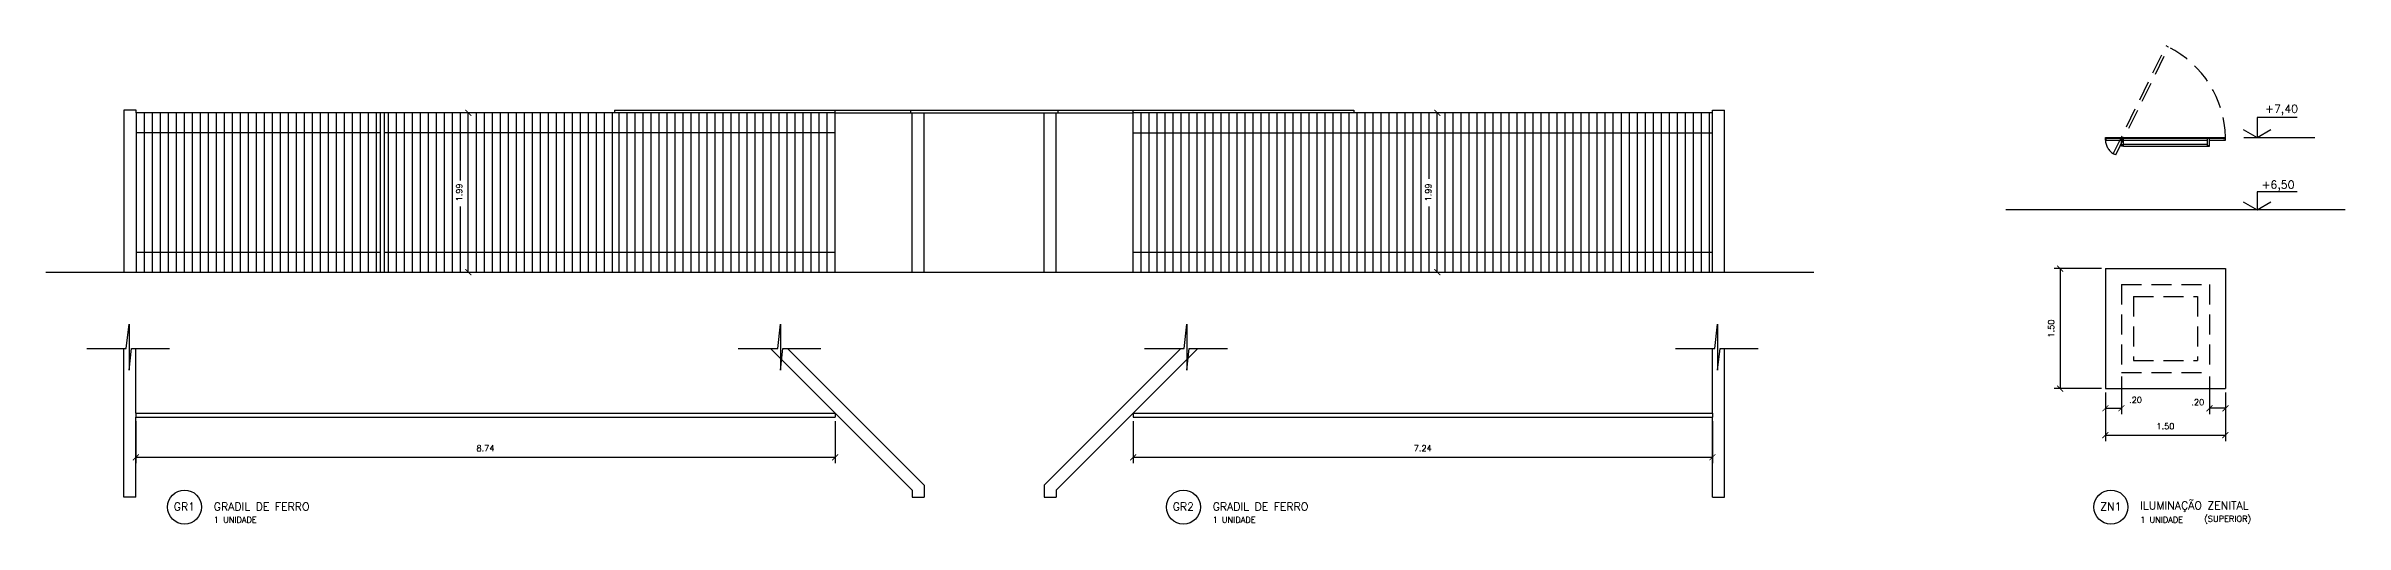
# Model space of a CAD drawing. Header units: millimetres. Extents: x 193 to 586, y 108 to 133.
# Drawn here: x 557.04 to 585.77, y 126.01 to 131.99 of the extents above; entities that cross this region are included whole.
import ezdxf

# ---------------------------------------------------------------- set-up
doc = ezdxf.new("R2010")
doc.units = ezdxf.units.MM
doc.linetypes.add('HIDDEN', pattern=[0.375, 0.25, -0.125])
for name, color, linetype in [('CAIX', 2, 'Continuous'), ('CAIXN', 7, 'Continuous'), ('COTAS', 1, 'Continuous'), ('LPROJ', 7, 'HIDDEN'), ('LVISTA', 1, 'Continuous'), ('LVISTA02', 1, 'Continuous'), ('LVISTA03', 4, 'Continuous'), ('NOTAS', 2, 'Continuous'), ('REVEST', 2, 'Continuous')]:
    doc.layers.add(name, color=color, linetype=linetype)
doc.styles.add('100-50', font='romans.shx', dxfattribs={"height": 0.125})
doc.styles.add('60-50', font='romans.shx', dxfattribs={"height": 0.075})
doc.styles.add('80-50', font='romans.shx', dxfattribs={"height": 0.1})
doc.dimstyles.new('50', dxfattribs={"dimtxt": 0.1, "dimasz": 2.5, "dimexe": 1.25, "dimexo": 0.625, "dimgap": 0.075, "dimtad": 1, "dimzin": 0, "dimdsep": 46, "dimtxsty": '60-50', "dimcen": 2.5, "dimclrt": 3, "dimadec": 0, "dimazin": 0, "dimtfac": 1, "dimtmove": 0, "dimatfit": 3, "dimfxl": 1, "dimarcsym": 0})

# ---------------------------------------------------------------- blocks, each defined once
blk = doc.blocks.new('_ARCHTICK')
at = {"color": 0, "linetype": 'ByBlock', "const_width": 0.15}
blk.add_lwpolyline([(-0.5, -0.5), (0.5, 0.5)], dxfattribs=at)
blk = doc.blocks.new('*D251')
at = {"color": 0, "linetype": 'ByBlock'}
for p, q in [((273.586, 230.444), (273.586, 229.836)), ((275.086, 230.444), (275.086, 229.836)), ((273.586, 229.911), (275.086, 229.911))]:
    blk.add_line(p, q, dxfattribs=at)
at = {"layer": 'DEFPOINTS', "color": 0, "linetype": 'ByBlock'}
for p in [(273.586, 230.494), (275.086, 230.494), (275.086, 229.911)]:
    blk.add_point(p, dxfattribs=at)
at = {"color": 0, "linetype": 'ByBlock', "xscale": 0.075, "yscale": 0.075, "zscale": 0.075, "rotation": 180}
blk.add_blockref('_ARCHTICK', (273.586, 229.911), dxfattribs=at)
at = {"color": 0, "linetype": 'ByBlock', "xscale": 0.075, "yscale": 0.075, "zscale": 0.075}
blk.add_blockref('_ARCHTICK', (275.086, 229.911), dxfattribs=at)
at = {"color": 3, "linetype": 'ByBlock', "insert": (274.336, 230.023), "char_height": 0.075, "attachment_point": 5, "style": '60-50'}
blk.add_mtext('1.50', dxfattribs=at)
blk = doc.blocks.new('*D252')
at = {"color": 0, "linetype": 'ByBlock'}
for p, q in [((273.536, 231.994), (272.946, 231.994)), ((273.021, 231.994), (273.021, 230.494)), ((273.536, 230.494), (272.946, 230.494))]:
    blk.add_line(p, q, dxfattribs=at)
at = {"layer": 'DEFPOINTS', "color": 0, "linetype": 'ByBlock'}
for p in [(273.586, 231.994), (273.021, 230.494), (273.586, 230.494)]:
    blk.add_point(p, dxfattribs=at)
at = {"color": 0, "linetype": 'ByBlock', "xscale": 0.075, "yscale": 0.075, "zscale": 0.075}
for p, rotation in [((273.021, 231.994), 90), ((273.021, 230.494), 270)]:
    blk.add_blockref('_ARCHTICK', p, dxfattribs=dict(at, rotation=rotation))
at = {"color": 3, "linetype": 'ByBlock', "insert": (272.909, 231.244), "char_height": 0.075, "attachment_point": 5, "rotation": 90, "style": '60-50'}
blk.add_mtext('1.50', dxfattribs=at)
blk = doc.blocks.new('*D253')
at = {"color": 0, "linetype": 'ByBlock'}
for p, q in [((273.586, 230.444), (273.586, 230.172)), ((273.786, 230.644), (273.786, 230.172)), ((273.586, 230.247), (273.786, 230.247))]:
    blk.add_line(p, q, dxfattribs=at)
at = {"layer": 'DEFPOINTS', "color": 0, "linetype": 'ByBlock'}
for p in [(273.786, 230.694), (273.586, 230.494), (273.786, 230.247)]:
    blk.add_point(p, dxfattribs=at)
at = {"color": 0, "linetype": 'ByBlock', "xscale": 0.075, "yscale": 0.075, "zscale": 0.075, "rotation": 180}
blk.add_blockref('_ARCHTICK', (273.586, 230.247), dxfattribs=at)
at = {"color": 0, "linetype": 'ByBlock', "xscale": 0.075, "yscale": 0.075, "zscale": 0.075}
blk.add_blockref('_ARCHTICK', (273.786, 230.247), dxfattribs=at)
at = {"color": 3, "linetype": 'ByBlock', "insert": (273.963, 230.352), "char_height": 0.075, "attachment_point": 5, "style": '60-50'}
blk.add_mtext('.20', dxfattribs=at)
blk = doc.blocks.new('*D254')
at = {"color": 0, "linetype": 'ByBlock'}
for p, q in [((274.886, 230.644), (274.886, 230.172)), ((275.086, 230.444), (275.086, 230.172)), ((275.086, 230.247), (274.886, 230.247))]:
    blk.add_line(p, q, dxfattribs=at)
at = {"layer": 'DEFPOINTS', "color": 0, "linetype": 'ByBlock'}
for p in [(274.886, 230.694), (275.086, 230.494), (274.886, 230.247)]:
    blk.add_point(p, dxfattribs=at)
at = {"color": 0, "linetype": 'ByBlock', "xscale": 0.075, "yscale": 0.075, "zscale": 0.075, "rotation": 180}
blk.add_blockref('_ARCHTICK', (274.886, 230.247), dxfattribs=at)
at = {"color": 0, "linetype": 'ByBlock', "xscale": 0.075, "yscale": 0.075, "zscale": 0.075}
blk.add_blockref('_ARCHTICK', (275.086, 230.247), dxfattribs=at)
at = {"color": 3, "linetype": 'ByBlock', "insert": (274.741, 230.323), "char_height": 0.075, "attachment_point": 5, "style": '60-50'}
blk.add_mtext('.20', dxfattribs=at)
blk = doc.blocks.new('*D255')
at = {"color": 0, "linetype": 'ByBlock'}
for p, q in [((280.574, 230.086), (280.574, 229.56)), ((289.312, 230.086), (289.312, 229.56)), ((280.574, 229.635), (289.312, 229.635))]:
    blk.add_line(p, q, dxfattribs=at)
at = {"layer": 'DEFPOINTS', "color": 0, "linetype": 'ByBlock'}
for p in [(280.574, 230.136), (289.312, 230.136), (289.312, 229.635)]:
    blk.add_point(p, dxfattribs=at)
at = {"color": 0, "linetype": 'ByBlock', "xscale": 0.075, "yscale": 0.075, "zscale": 0.075, "rotation": 180}
blk.add_blockref('_ARCHTICK', (280.574, 229.635), dxfattribs=at)
at = {"color": 0, "linetype": 'ByBlock', "xscale": 0.075, "yscale": 0.075, "zscale": 0.075}
blk.add_blockref('_ARCHTICK', (289.312, 229.635), dxfattribs=at)
at = {"color": 3, "linetype": 'ByBlock', "insert": (284.943, 229.747), "char_height": 0.075, "attachment_point": 5, "style": '60-50'}
blk.add_mtext('8.74', dxfattribs=at)
blk = doc.blocks.new('*D256')
at = {"color": 0, "linetype": 'ByBlock'}
for p, q in [((293.036, 230.086), (293.036, 229.56)), ((300.274, 230.086), (300.274, 229.56)), ((293.036, 229.635), (300.274, 229.635))]:
    blk.add_line(p, q, dxfattribs=at)
at = {"layer": 'DEFPOINTS', "color": 0, "linetype": 'ByBlock'}
for p in [(293.036, 230.136), (300.274, 230.136), (300.274, 229.635)]:
    blk.add_point(p, dxfattribs=at)
at = {"color": 0, "linetype": 'ByBlock', "xscale": 0.075, "yscale": 0.075, "zscale": 0.075, "rotation": 180}
blk.add_blockref('_ARCHTICK', (293.036, 229.635), dxfattribs=at)
at = {"color": 0, "linetype": 'ByBlock', "xscale": 0.075, "yscale": 0.075, "zscale": 0.075}
blk.add_blockref('_ARCHTICK', (300.274, 229.635), dxfattribs=at)
at = {"color": 3, "linetype": 'ByBlock', "insert": (296.655, 229.747), "char_height": 0.075, "attachment_point": 5, "style": '60-50'}
blk.add_mtext('7.24', dxfattribs=at)
blk = doc.blocks.new('*D257')
at = {"color": 0, "linetype": 'ByBlock'}
for p, q in [((296.786, 233.94), (296.761, 233.94)), ((296.836, 231.95), (296.836, 233.94)), ((296.886, 231.95), (296.911, 231.95))]:
    blk.add_line(p, q, dxfattribs=at)
at = {"layer": 'DEFPOINTS', "color": 0, "linetype": 'ByBlock'}
for p in [(296.836, 233.94), (296.836, 233.94), (296.836, 231.95)]:
    blk.add_point(p, dxfattribs=at)
at = {"color": 0, "linetype": 'ByBlock', "xscale": 0.075, "yscale": 0.075, "zscale": 0.075}
for p, rotation in [((296.836, 233.94), 90), ((296.836, 231.95), 270)]:
    blk.add_blockref('_ARCHTICK', p, dxfattribs=dict(at, rotation=rotation))
at = {"color": 3, "linetype": 'ByBlock', "insert": (296.724, 232.945), "char_height": 0.075, "attachment_point": 5, "rotation": 90, "style": '60-50'}
blk.add_mtext('1.99', dxfattribs=at)
blk = doc.blocks.new('*D258')
at = {"color": 0, "linetype": 'ByBlock'}
for p, q in [((284.678, 233.94), (284.653, 233.94)), ((284.728, 231.95), (284.728, 233.94)), ((284.778, 231.95), (284.803, 231.95))]:
    blk.add_line(p, q, dxfattribs=at)
at = {"layer": 'DEFPOINTS', "color": 0, "linetype": 'ByBlock'}
for p in [(284.728, 233.94), (284.728, 233.94), (284.728, 231.95)]:
    blk.add_point(p, dxfattribs=at)
at = {"color": 0, "linetype": 'ByBlock', "xscale": 0.075, "yscale": 0.075, "zscale": 0.075}
for p, rotation in [((284.728, 233.94), 90), ((284.728, 231.95), 270)]:
    blk.add_blockref('_ARCHTICK', p, dxfattribs=dict(at, rotation=rotation))
at = {"color": 3, "linetype": 'ByBlock', "insert": (284.615, 232.945), "char_height": 0.075, "attachment_point": 5, "rotation": 90, "style": '60-50'}
blk.add_mtext('1.99', dxfattribs=at)

msp = doc.modelspace()

# ---------------------------------------------------------------- linework, layer by layer
at = {"layer": 'CAIX'}
for p, q in [((558.1648, 131.1496), (558.1648, 129.1596)), ((566.8989, 131.1496), (558.1648, 131.1496)), ((566.8989, 129.1596), (566.8989, 131.1496)), ((570.6232, 129.1596), (570.6232, 131.1496)), ((577.861, 131.1496), (570.6232, 131.1496)), ((577.861, 129.1596), (577.861, 131.1496)), ((558.1611, 127.3958), (566.8989, 127.3958)), ((558.1611, 127.3958), (558.1611, 127.3458)), ((558.1611, 127.3458), (566.8989, 127.3458)), ((566.8989, 127.3958), (566.8989, 127.3458)), ((570.6232, 127.3958), (577.8611, 127.3958)), ((570.6232, 127.3958), (570.6232, 127.3458)), ((570.6232, 127.3458), (577.8611, 127.3458)), ((577.8611, 127.3958), (577.8611, 127.3458))]:
    msp.add_line(p, q, dxfattribs=at)
at = {"layer": 'CAIX', "color": 8}
for p, q in [((558.2648, 131.1496), (558.2648, 129.1596)), ((558.3648, 131.1496), (558.3648, 129.1596)), ((558.4648, 131.1496), (558.4648, 129.1596)), ((558.5648, 131.1496), (558.5648, 129.1596)), ((558.6648, 131.1496), (558.6648, 129.1596)), ((558.7648, 131.1496), (558.7648, 129.1596)), ((558.8648, 131.1496), (558.8648, 129.1596)), ((558.9648, 131.1496), (558.9648, 129.1596)), ((559.0648, 131.1496), (559.0648, 129.1596)), ((559.1648, 131.1496), (559.1648, 129.1596)), ((559.2648, 131.1496), (559.2648, 129.1596)), ((559.3648, 131.1496), (559.3648, 129.1596)), ((559.4648, 131.1496), (559.4648, 129.1596)), ((559.5648, 131.1496), (559.5648, 129.1596)), ((559.6648, 131.1496), (559.6648, 129.1596)), ((559.7648, 131.1496), (559.7648, 129.1596)), ((559.8648, 131.1496), (559.8648, 129.1596)), ((559.9648, 131.1496), (559.9648, 129.1596)), ((560.0648, 131.1496), (560.0648, 129.1596)), ((560.1648, 131.1496), (560.1648, 129.1596)), ((560.2648, 131.1496), (560.2648, 129.1596)), ((560.3648, 131.1496), (560.3648, 129.1596)), ((560.4648, 131.1496), (560.4648, 129.1596)), ((560.5648, 131.1496), (560.5648, 129.1596)), ((560.6648, 131.1496), (560.6648, 129.1596)), ((560.7648, 131.1496), (560.7648, 129.1596)), ((560.8648, 131.1496), (560.8648, 129.1596)), ((560.9648, 131.1496), (560.9648, 129.1596)), ((561.0648, 131.1496), (561.0648, 129.1596)), ((561.1648, 131.1496), (561.1648, 129.1596)), ((561.2148, 131.1496), (561.2148, 129.1596)), ((561.2648, 131.1496), (561.2648, 129.1596)), ((561.3148, 131.1496), (561.3148, 129.1596)), ((561.4148, 131.1496), (561.4148, 129.1596)), ((561.5148, 131.1496), (561.5148, 129.1596)), ((561.6148, 131.1496), (561.6148, 129.1596)), ((561.7148, 131.1496), (561.7148, 129.1596)), ((561.8148, 131.1496), (561.8148, 129.1596)), ((561.9148, 131.1496), (561.9148, 129.1596)), ((562.0148, 131.1496), (562.0148, 129.1596)), ((562.1148, 131.1496), (562.1148, 129.1596)), ((562.2148, 131.1496), (562.2148, 130.3035)), ((562.4148, 131.1496), (562.4148, 129.1596)), ((562.5148, 131.1496), (562.5148, 129.1596)), ((562.6148, 131.1496), (562.6148, 129.1596)), ((562.7148, 131.1496), (562.7148, 129.1596)), ((562.8148, 131.1496), (562.8148, 129.1596)), ((562.9148, 131.1496), (562.9148, 129.1596)), ((563.0148, 131.1496), (563.0148, 129.1596)), ((563.1148, 131.1496), (563.1148, 129.1596)), ((563.2148, 131.1496), (563.2148, 129.1596)), ((563.3148, 131.1496), (563.3148, 129.1596)), ((563.4148, 131.1496), (563.4148, 129.1596)), ((563.5148, 131.1496), (563.5148, 129.1596)), ((563.6148, 131.1496), (563.6148, 129.1596)), ((563.7148, 131.1496), (563.7148, 129.1596)), ((563.8148, 131.1496), (563.8148, 129.1596)), ((563.9148, 131.1496), (563.9148, 129.1596)), ((564.0148, 131.1496), (564.0148, 129.1596)), ((564.1148, 131.1496), (564.1148, 129.1596)), ((564.1989, 129.1596), (564.1989, 131.1496)), ((564.2989, 129.1596), (564.2989, 131.1496)), ((564.3989, 129.1596), (564.3989, 131.1496)), ((564.4989, 129.1596), (564.4989, 131.1496)), ((564.5989, 129.1596), (564.5989, 131.1496)), ((564.6989, 129.1596), (564.6989, 131.1496)), ((564.7989, 129.1596), (564.7989, 131.1496)), ((564.8989, 129.1596), (564.8989, 131.1496)), ((564.9989, 129.1596), (564.9989, 131.1496)), ((565.0989, 129.1596), (565.0989, 131.1496)), ((565.1989, 129.1596), (565.1989, 131.1496)), ((565.2989, 129.1596), (565.2989, 131.1496)), ((565.3989, 129.1596), (565.3989, 131.1496)), ((565.4989, 129.1596), (565.4989, 131.1496)), ((565.5989, 129.1596), (565.5989, 131.1496)), ((565.6989, 129.1596), (565.6989, 131.1496)), ((565.7989, 129.1596), (565.7989, 131.1496)), ((565.8989, 129.1596), (565.8989, 131.1496)), ((565.9989, 129.1596), (565.9989, 131.1496)), ((566.0989, 129.1596), (566.0989, 131.1496)), ((566.1989, 129.1596), (566.1989, 131.1496)), ((566.2989, 129.1596), (566.2989, 131.1496)), ((566.3989, 129.1596), (566.3989, 131.1496)), ((566.4989, 129.1596), (566.4989, 131.1496)), ((566.5989, 129.1596), (566.5989, 131.1496)), ((566.6989, 129.1596), (566.6989, 131.1496)), ((566.7989, 129.1596), (566.7989, 131.1496)), ((570.7232, 129.1596), (570.7232, 131.1496)), ((570.8232, 129.1596), (570.8232, 131.1496)), ((570.9232, 129.1596), (570.9232, 131.1496)), ((571.0232, 129.1596), (571.0232, 131.1496)), ((571.1232, 129.1596), (571.1232, 131.1496)), ((571.2232, 129.1596), (571.2232, 131.1496)), ((571.3232, 129.1596), (571.3232, 131.1496)), ((571.4232, 129.1596), (571.4232, 131.1496)), ((571.5232, 129.1596), (571.5232, 131.1496)), ((571.6232, 129.1596), (571.6232, 131.1496)), ((571.7232, 129.1596), (571.7232, 131.1496)), ((571.8232, 129.1596), (571.8232, 131.1496)), ((571.9232, 129.1596), (571.9232, 131.1496)), ((572.0232, 129.1596), (572.0232, 131.1496)), ((572.1232, 129.1596), (572.1232, 131.1496)), ((572.2232, 129.1596), (572.2232, 131.1496)), ((572.3232, 129.1596), (572.3232, 131.1496)), ((572.4232, 129.1596), (572.4232, 131.1496)), ((572.5232, 129.1596), (572.5232, 131.1496)), ((572.6232, 129.1596), (572.6232, 131.1496)), ((572.7232, 129.1596), (572.7232, 131.1496)), ((572.8232, 129.1596), (572.8232, 131.1496)), ((572.9232, 129.1596), (572.9232, 131.1496)), ((573.0232, 129.1596), (573.0232, 131.1496)), ((573.1232, 129.1596), (573.1232, 131.1496)), ((573.2232, 129.1596), (573.2232, 131.1496)), ((573.3232, 129.1596), (573.3232, 131.1496)), ((573.4232, 129.1596), (573.4232, 131.1496)), ((573.5232, 129.1596), (573.5232, 131.1496)), ((573.6232, 129.1596), (573.6232, 131.1496)), ((573.7232, 129.1596), (573.7232, 131.1496)), ((573.8232, 129.1596), (573.8232, 131.1496)), ((573.9232, 129.1596), (573.9232, 131.1496)), ((574.0232, 129.1596), (574.0232, 131.1496)), ((574.1232, 129.1596), (574.1232, 131.1496)), ((574.2232, 129.1596), (574.2232, 131.1496)), ((574.3232, 130.3247), (574.3232, 131.1496)), ((574.5232, 129.1596), (574.5232, 131.1496)), ((574.6232, 129.1596), (574.6232, 131.1496)), ((574.7232, 129.1596), (574.7232, 131.1496)), ((574.8232, 129.1596), (574.8232, 131.1496)), ((574.9232, 129.1596), (574.9232, 131.1496)), ((575.0232, 129.1596), (575.0232, 131.1496)), ((575.1232, 129.1596), (575.1232, 131.1496)), ((575.2232, 129.1596), (575.2232, 131.1496)), ((575.3232, 129.1596), (575.3232, 131.1496)), ((575.4232, 129.1596), (575.4232, 131.1496)), ((575.5232, 129.1596), (575.5232, 131.1496)), ((575.6232, 129.1596), (575.6232, 131.1496)), ((575.7232, 129.1596), (575.7232, 131.1496)), ((575.8232, 129.1596), (575.8232, 131.1496)), ((575.9232, 129.1596), (575.9232, 131.1496)), ((576.0232, 129.1596), (576.0232, 131.1496)), ((576.1232, 129.1596), (576.1232, 131.1496)), ((576.2232, 129.1596), (576.2232, 131.1496)), ((576.3232, 129.1596), (576.3232, 131.1496)), ((576.4232, 129.1596), (576.4232, 131.1496)), ((576.5232, 129.1596), (576.5232, 131.1496)), ((576.6232, 129.1596), (576.6232, 131.1496)), ((576.7232, 129.1596), (576.7232, 131.1496)), ((576.8232, 129.1596), (576.8232, 131.1496)), ((576.9232, 129.1596), (576.9232, 131.1496)), ((577.0232, 129.1596), (577.0232, 131.1496)), ((577.1232, 129.1596), (577.1232, 131.1496)), ((577.2232, 129.1596), (577.2232, 131.1496)), ((577.3232, 129.1596), (577.3232, 131.1496)), ((577.4232, 129.1596), (577.4232, 131.1496)), ((577.5232, 129.1596), (577.5232, 131.1496)), ((577.6232, 129.1596), (577.6232, 131.1496)), ((577.7232, 129.1596), (577.7232, 131.1496)), ((577.8232, 129.1596), (577.8232, 131.1496)), ((561.2148, 130.8996), (558.1648, 130.8996)), ((566.8989, 130.8996), (561.2648, 130.8996)), ((570.6232, 130.8996), (577.861, 130.8996)), ((562.2148, 129.9789), (562.2148, 129.1596)), ((574.3232, 129.1596), (574.3232, 129.9782)), ((558.1648, 129.4096), (561.2148, 129.4096)), ((561.2648, 129.4096), (566.8989, 129.4096)), ((570.6232, 129.4096), (577.861, 129.4096))]:
    msp.add_line(p, q, dxfattribs=at)
at = {"layer": 'CAIX', "color": 7, "linetype": 'HIDDEN'}
for p, q in [((582.9714, 129.0035), (582.9714, 127.9035)), ((582.9714, 129.0035), (584.0714, 129.0035)), ((584.0714, 129.0035), (584.0714, 127.9035)), ((583.1214, 128.8535), (583.1214, 128.0535)), ((583.1214, 128.8535), (583.9214, 128.8535)), ((583.9214, 128.8535), (583.9214, 128.0535)), ((582.9714, 127.9035), (584.0714, 127.9035)), ((583.1214, 128.0535), (583.9214, 128.0535))]:
    msp.add_line(p, q, dxfattribs=at)
at = {"layer": 'CAIXN', "color": 8, "ltscale": 0.5}
for centre in [(558.7696, 126.2228), (571.2508, 126.2228), (582.8406, 126.2228)]:
    msp.add_circle(centre, 0.2125, dxfattribs=at)
at = {"layer": 'LPROJ'}
for p, q in [((582.8702, 130.6394), (583.5303, 131.9864)), ((582.9017, 130.624), (583.5618, 131.9711)), ((583.5618, 131.9711), (583.5303, 131.9864)), ((582.9017, 130.624), (582.8702, 130.6394)), ((582.9017, 130.624), (582.8792, 130.635))]:
    msp.add_line(p, q, dxfattribs=at)
for radius, start, end in [(1.2877, 1.00118, 63.33856), (0.2129, 183.36646, 237.82728)]:
    msp.add_arc((582.9839, 130.8203), radius, start, end, dxfattribs=at)
at = {"layer": 'LVISTA', "color": 2}
for p, q in [((582.7714, 130.8428), (584.2714, 130.8428)), ((582.7714, 130.8328), (582.7714, 130.8428)), ((582.7964, 130.8328), (584.2464, 130.8328)), ((584.2714, 130.8328), (584.2714, 130.8428))]:
    msp.add_line(p, q, dxfattribs=at)
at = {"layer": 'LVISTA'}
for p, q in [((582.7764, 130.8078), (582.9714, 130.8078)), ((582.9714, 130.7578), (582.9714, 130.8328)), ((582.9964, 130.7378), (582.9964, 130.8328)), ((582.9964, 130.8078), (584.0464, 130.8078)), ((582.9964, 130.7578), (584.0464, 130.7578)), ((582.9964, 130.7328), (584.0464, 130.7328)), ((584.0464, 130.7378), (584.0464, 130.8328)), ((584.0714, 130.7578), (584.0714, 130.8328)), ((584.0714, 130.8078), (584.2664, 130.8078))]:
    msp.add_line(p, q, dxfattribs=at)
at = {"layer": 'LVISTA', "color": 2}
for points in [[(582.7964, 130.8278), (582.7764, 130.8278), (582.7764, 130.8078), (582.7714, 130.8078), (582.7714, 130.8328), (582.7964, 130.8328)], [(582.7964, 130.8278), (582.7764, 130.8278), (582.7764, 130.8078), (582.7714, 130.8078), (582.7714, 130.8328), (582.7964, 130.8328)], [(582.9764, 130.7578), (582.9764, 130.7378), (582.9964, 130.7378), (582.9964, 130.7328), (582.9714, 130.7328), (582.9714, 130.7578)], [(584.0664, 130.7578), (584.0664, 130.7378), (584.0464, 130.7378), (584.0464, 130.7328), (584.0714, 130.7328), (584.0714, 130.7578)], [(584.2464, 130.8278), (584.2664, 130.8278), (584.2664, 130.8078), (584.2714, 130.8078), (584.2714, 130.8328), (584.2464, 130.8328)], [(584.2464, 130.8278), (584.2664, 130.8278), (584.2664, 130.8078), (584.2714, 130.8078), (584.2714, 130.8328), (584.2464, 130.8328)]]:
    msp.add_lwpolyline(points, close=True, dxfattribs=at)
at = {"layer": 'LVISTA'}
msp.add_circle((582.9839, 130.8203), 0.00535, dxfattribs=at)
at = {"layer": 'LVISTA02'}
for p, q in [((558.0111, 131.1846), (558.0111, 129.1596)), ((558.1648, 131.1846), (558.0111, 131.1846)), ((558.1648, 131.1496), (558.1648, 131.1846)), ((564.1411, 131.1846), (573.3811, 131.1846)), ((564.1411, 131.1846), (564.1411, 131.1496)), ((566.8989, 131.1496), (566.8989, 131.1846)), ((566.8989, 131.1496), (570.6232, 131.1496)), ((567.8411, 131.1846), (567.8411, 131.1496)), ((567.8611, 129.1596), (567.8611, 131.1496)), ((568.0111, 129.1596), (568.0111, 131.1496)), ((569.5111, 129.1596), (569.5111, 131.1496)), ((569.6611, 129.1596), (569.6611, 131.1496)), ((569.6811, 131.1846), (569.6811, 131.1496)), ((570.6232, 131.1496), (570.6232, 131.1846)), ((573.3811, 131.1846), (573.3811, 131.1496)), ((577.861, 131.1496), (577.861, 131.1846)), ((577.861, 131.1846), (578.0111, 131.1846)), ((578.0111, 129.1596), (578.0111, 131.1846)), ((558.0111, 126.3458), (558.0111, 128.2044)), ((558.1611, 127.3958), (558.1611, 128.2044)), ((566.0903, 128.2044), (567.8611, 126.4337)), ((566.3024, 128.2044), (568.0111, 126.4958)), ((571.2197, 128.2044), (569.5111, 126.4958)), ((571.4318, 128.2044), (569.6611, 126.4337)), ((577.8611, 127.3958), (577.8611, 128.2044)), ((578.0111, 126.3458), (578.0111, 128.2044)), ((558.1611, 126.3458), (558.1611, 127.3458)), ((577.8611, 126.3458), (577.8611, 127.3458)), ((567.8611, 126.4337), (567.8611, 126.3458)), ((568.0111, 126.4958), (568.0111, 126.3458)), ((569.5111, 126.4958), (569.5111, 126.3458)), ((569.6611, 126.4337), (569.6611, 126.3458)), ((558.1611, 126.3458), (558.0111, 126.3458)), ((567.8611, 126.3458), (568.0111, 126.3458)), ((569.5111, 126.3458), (569.6611, 126.3458)), ((577.8611, 126.3458), (578.0111, 126.3458))]:
    msp.add_line(p, q, dxfattribs=at)
at = {"layer": 'LVISTA02', "color": 5}
msp.add_line((557.0384, 129.1596), (579.1287, 129.1596), dxfattribs=at)
at = {"layer": 'LVISTA03', "color": 5}
for p, q in [((582.7714, 129.2035), (584.2714, 129.2035)), ((582.7714, 129.2035), (582.7714, 127.7035)), ((584.2714, 129.2035), (584.2714, 127.7035)), ((582.7714, 127.7035), (584.2714, 127.7035))]:
    msp.add_line(p, q, dxfattribs=at)
at = {"layer": 'NOTAS', "color": 1}
msp.add_line((584.5024, 130.8428), (585.3892, 130.8428), dxfattribs=at)
at = {"layer": 'NOTAS'}
for points in [[(585.1672, 131.0928), (584.6672, 131.0928), (584.6672, 130.8428)], [(585.1672, 130.1642), (584.6672, 130.1642), (584.6672, 129.9378)]]:
    msp.add_lwpolyline(points, dxfattribs=at)
at = {"layer": 'NOTAS', "color": 3}
for points in [[(584.494, 130.9428), (584.6672, 130.8428), (584.8404, 130.9428)], [(584.494, 130.0378), (584.6672, 129.9378), (584.8404, 130.0378)]]:
    msp.add_lwpolyline(points, dxfattribs=at)
at = {"layer": 'NOTAS', "color": 8}
for points in [[(557.5476, 128.2044), (558.0422, 128.2044), (558.076, 128.5107), (558.076, 127.9333), (558.1064, 128.2044), (558.5822, 128.2044)], [(565.6873, 128.2044), (566.1819, 128.2044), (566.2157, 128.5107), (566.2157, 127.9333), (566.2461, 128.2044), (566.7219, 128.2044)], [(570.7659, 128.2044), (571.2606, 128.2044), (571.2943, 128.5107), (571.2943, 127.9333), (571.3247, 128.2044), (571.8005, 128.2044)], [(577.3982, 128.2044), (577.8929, 128.2044), (577.9266, 128.5107), (577.9266, 127.9333), (577.957, 128.2044), (578.4329, 128.2044)]]:
    msp.add_lwpolyline(points, dxfattribs=at)
at = {"layer": 'REVEST'}
msp.add_line((585.766, 129.9378), (581.5276, 129.9378), dxfattribs=at)

# ---------------------------------------------------------------- texts
at = {"layer": 'CAIXN', "color": 2, "ltscale": 0.5, "char_height": 0.1, "style": '100-50'}
for s, insert, attachment_point in [('GR1', (558.7685, 126.2285), 5), ('GRADIL DE FERRO', (559.1356, 126.2285), 4), ('GR2', (571.2497, 126.2285), 5), ('GRADIL DE FERRO', (571.6168, 126.2285), 4), ('ZN1', (582.8395, 126.2285), 5), ('ILUMINAÇÃO ZENITAL', (583.2066, 126.2285), 4)]:
    msp.add_mtext(s, dxfattribs=dict(at, insert=insert, attachment_point=attachment_point))
at = {"layer": 'CAIXN', "ltscale": 0.5, "char_height": 0.075, "attachment_point": 4, "style": '60-50'}
for s, insert in [('(SUPERIOR)', (584.007, 126.0635)), ('1 UNIDADE', (559.1355, 126.0635)), ('1 UNIDADE', (571.6167, 126.0635)), ('1 UNIDADE', (583.2064, 126.0635))]:
    msp.add_mtext(s, dxfattribs=dict(at, insert=insert))
at = {"layer": 'NOTAS', "color": 3, "style": '80-50'}
for s, p in [('+7,40', (584.7675, 131.1519)), ('+6,50', (584.7232, 130.2026))]:
    msp.add_text(s, height=0.1, dxfattribs=at).set_placement(p)

# ---------------------------------------------------------------- dimensions: what is measured, and where the dimension line sits
at = {"layer": 'COTAS'}
for base, p1, p2, picture, middle, set_off in [((562.3148, 131.1496), (562.3148, 129.1596), (562.3148, 131.1496), '*D258', (562.2023, 130.1546), (277.5871, -102.7902)), ((574.4232, 131.1496), (574.4232, 129.1596), (574.4232, 131.1496), '*D257', (574.3107, 130.1546), (277.5871, -102.7902)), ((582.2064, 127.7035), (582.7714, 129.2035), (582.7714, 127.7035), '*D252', (582.0939, 128.4535), (309.1852, -102.7902))]:
    dim = msp.add_linear_dim(base=base, p1=p1, p2=p2, angle=90, dimstyle='50', override={"dimasz": 0.075, "dimexe": 0.075, "dimexo": 0.05, "dimzin": 4, "dimblk1": 'ARCHTICK', "dimblk2": 'ARCHTICK', "dimsah": 1, "dimtmove": 2}, dxfattribs=at)
    dim.commit()
    dim.dimension.update_dxf_attribs({"geometry": picture, "text_midpoint": middle, "insert": set_off})
for base, p1, p2, picture, middle in [((582.9714, 127.4564), (582.7714, 127.7035), (582.9714, 127.9035), '*D253', (583.1481, 127.5621)), ((584.0714, 127.4564), (584.2714, 127.7035), (584.0714, 127.9035), '*D254', (583.9264, 127.5333))]:
    dim = msp.add_linear_dim(base=base, p1=p1, p2=p2, dimstyle='50', override={"dimasz": 0.075, "dimexe": 0.075, "dimexo": 0.05, "dimzin": 4, "dimblk1": 'ARCHTICK', "dimblk2": 'ARCHTICK', "dimsah": 1, "dimtmove": 2}, dxfattribs=at)
    dim.commit()
    dim.dimension.update_dxf_attribs({"geometry": picture, "text_midpoint": middle, "dimtype": 160, "insert": (309.1852, -102.7902)})
for base, p1, p2, picture, middle, set_off in [((584.2714, 127.1207), (582.7714, 127.7035), (584.2714, 127.7035), '*D251', (583.5214, 127.2332), (309.1852, -102.7902)), ((566.8989, 126.8445), (558.1611, 127.3458), (566.8989, 127.3458), '*D255', (562.53, 126.957), (277.5871, -102.7902)), ((577.8611, 126.8445), (570.6232, 127.3458), (577.8611, 127.3458), '*D256', (574.2421, 126.957), (277.5871, -102.7902))]:
    dim = msp.add_linear_dim(base=base, p1=p1, p2=p2, dimstyle='50', override={"dimasz": 0.075, "dimexe": 0.075, "dimexo": 0.05, "dimzin": 4, "dimblk1": 'ARCHTICK', "dimblk2": 'ARCHTICK', "dimsah": 1, "dimtmove": 2}, dxfattribs=at)
    dim.commit()
    dim.dimension.update_dxf_attribs({"geometry": picture, "text_midpoint": middle, "insert": set_off})

doc.saveas('drawing.dxf')
